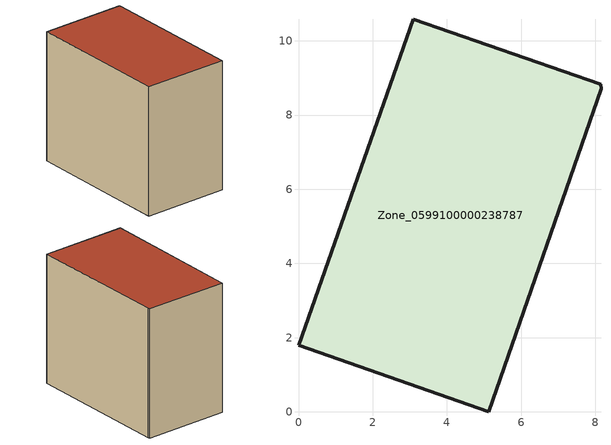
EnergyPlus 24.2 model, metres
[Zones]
Zone_0599100000238787
 floor ground (C_G): 8.15,8.7 5.13,0 0,1.8 3.09,10.59 8.15,8.83 z0
 wall outside (C_F): 5.13,0 8.15,8.7 8.15,8.83 3.09,10.59 0,1.8 5.13,0 z0:8.27
 roof outside (C_R): 3.09,10.59 0,1.8 5.13,0 8.15,8.7 8.15,8.83 z8.27
[BUILDING]
Pand.0599100000238787: North Axis=0; Terrain=City; Loads Convergence Tolerance Value=0.04; Temperature Convergence Tolerance Value=0.4; Solar Distribution=FullExterior; Maximum Number of Warmup Days=25; Minimum Number of Warmup Days=1
[Site:Location]
Rotterdam.The.Hague.AP_ZH_NLD Design_Conditions: Latitude=51.96; Longitude=4.45; Time Zone=1; Elevation=-4.5
[SITE:GROUNDTEMPERATURE:BUILDINGSURFACE]
18, 18, 18, 18, 18, 18, 18, 18, 18, 18, 18, 18
[MATERIAL] Thermal Absorptance=0.9; Solar Absorptance=0.7; Visible Absorptance=0.7
Name | Roughness | Thickness | Conductivity | Density | Specific Heat
G.TI.1992-2005 | MediumSmooth | 0.15 | 0.06 | 540 | 1210
F.TI.1992-2005 | Rough | 0.3 | 0.12 | 1920 | 840
R.TI.1992-2005 | MediumRough | 0.2 | 0.08 | 1500 | 1000
[CONSTRUCTION]
C_G: G.TI.1992-2005
C_F: F.TI.1992-2005
C_R: R.TI.1992-2005
[ZONE]
Zone_0599100000238787: Type=1; Multiplier=1; Ceiling Height=Autocalculate; Volume=Autocalculate; Floor Area=autocalculate; Part of Total Floor Area=Yes
[ZONEINFILTRATION:DESIGNFLOWRATE]
Infil_Zone_0599100000238787: Zone or ZoneList or Space or SpaceList=Zone_0599100000238787; Schedule=AlwaysOn; Design Flow Rate Calculation Method=Flow/Area; Flow Rate per Floor Area=0.0015; Constant Term Coefficient=1; Temperature Term Coefficient=0; Velocity Term Coefficient=0; Velocity Squared Term Coefficient=0
[HVACTEMPLATE:ZONE:IDEALLOADSAIRSYSTEM]
Zone_0599100000238787: Maximum Heating Supply Air Temperature=50; Minimum Cooling Supply Air Temperature=13; Maximum Heating Supply Air Humidity Ratio=0.0156; Minimum Cooling Supply Air Humidity Ratio=0.0077; Heating Limit=NoLimit; Cooling Limit=NoLimit; Dehumidification Control Type=ConstantSensibleHeatRatio; Cooling Sensible Heat Ratio=0.7; Dehumidification Setpoint=60; Humidification Control Type=None; Humidification Setpoint=30; Outdoor Air Method=None; Outdoor Air Flow Rate per Person=0.00944; Outdoor Air Flow Rate per Zone Floor Area=0; Outdoor Air Flow Rate per Zone=0; Demand Controlled Ventilation Type=None; Outdoor Air Economizer Type=NoEconomizer; Heat Recovery Type=None; Sensible Heat Recovery Effectiveness=0.7; Latent Heat Recovery Effectiveness=0.65
[ZONECONTROL:THERMOSTAT]
ThermostatControl_Zone_0599100000238787: Zone or ZoneList=Zone_0599100000238787; Control Type Schedule=DualSetpointControlType; Control 1=Thermostat_Zone_0599100000238787; Temperature Difference Between Cutout And Setpoint=0
[THERMOSTATSETPOINT:DUALSETPOINT]
Thermostat_Zone_0599100000238787: Heating Setpoint Temperature Schedule=HeatingSetpoint_Zone_0599100000238787; Cooling Setpoint Temperature Schedule=CoolingSetpoint_Zone_0599100000238787
[SCHEDULE:COMPACT]
HeatingSetpoint_Zone_0599100000238787: Through: 12/31, For: AllDays, Until: 24:00, 21
CoolingSetpoint_Zone_0599100000238787: Through: 12/31, For: AllDays, Until: 24:00, 24
DualSetpointControlType: Through: 12/31, For: AllDays, Until: 24:00, 4
AlwaysOn: Through: 12/31, For: AllDays, Until: 24:00, 1
